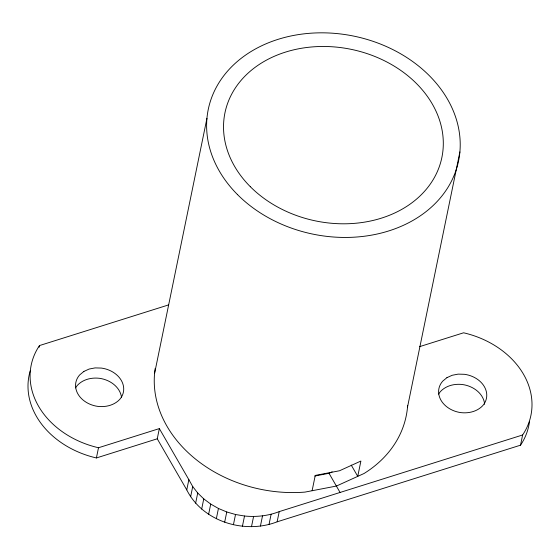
<?xml version="1.0" encoding="UTF-8"?>
<svg xmlns="http://www.w3.org/2000/svg" width="560" height="560" viewBox="0 0 560 560"><rect width="100%" height="100%" fill="white"/><g stroke="black" fill="none" stroke-linecap="round" stroke-linejoin="round"><path stroke-width="0.84" d="M39.123 347.27L39.473 345.569L168.672 304.885M98.504 447.748L159.348 428.589L157.255 438.795L96.404 457.954L98.504 447.748A85.183 67.396 11.6 0 1 39.473 345.569M154.574 373.485L206.941 118.349M529.473 421.68A85.183 67.396 11.6 0 1 520.527 445.179L277.13 521.822C244.853 534.408 202.636 521.752 186.767 489.888L188.867 479.682L159.348 428.589M190.624 496.762L192.724 486.556L188.867 479.682M195.629 503.209L197.722 493.003L192.724 486.556M201.67 509.089L203.763 498.883L197.722 493.003M208.628 514.276L210.721 504.077L203.763 498.883M216.349 518.672L218.442 508.466L210.721 504.077M224.672 522.172L226.765 511.966L218.442 508.466M233.429 524.706L235.522 514.5L226.765 511.966M242.431 526.225L244.524 516.019C256.242 517.188 268.219 515.893 279.223 511.616L522.62 434.98A85.183 67.396 11.6 0 0 463.596 332.794L419.419 346.703M251.489 526.694L253.582 516.488M260.414 526.106L262.514 515.9M269.024 524.468L271.117 514.262M277.13 521.822L279.223 511.616M312.109 490.728L315.252 475.426L339.528 470.757L360.892 461.055L357.749 476.364L351.239 465.094M407.519 407.057L459.893 151.921M520.527 445.179L522.62 434.98M314.776 476.028L329.007 473.298L332.171 471.856M235.522 514.5L244.524 516.019M329.007 473.298L340.074 492.457M157.255 438.795L186.767 489.888M75.572 387.898A24.262 19.194 11.6 0 1 77.616 385.098C83.167 379.33 91.511 377.398 99.274 378.28A24.262 19.194 11.6 0 1 121.492 397.25M407.659 405.37A127.771 101.094 11.6 0 1 364.028 473.508L336.385 486.066L304.969 492.1A127.771 101.094 11.6 0 1 155.19 368.424M438.613 394.128A24.262 19.194 11.6 0 1 440.657 391.328C446.208 385.553 454.552 383.621 462.322 384.51A24.262 19.194 11.6 0 1 484.624 404.327M96.404 457.954A85.183 67.396 11.6 0 1 30.24 370.79M83.888 371.434L79.709 374.892A24.262 19.194 11.6 0 0 97.909 406.399C105.672 407.281 114.023 405.349 119.567 399.581A24.262 19.194 11.6 0 0 101.374 368.074L95.095 367.906L89.131 369.047L83.888 371.434M446.929 377.664L442.75 381.122A24.262 19.194 11.6 0 0 460.95 412.629C468.713 413.511 477.064 411.579 482.615 405.804A24.262 19.194 11.6 0 0 464.415 374.304L458.143 374.129L452.179 375.277L446.929 377.664M237.538 194.628A127.771 101.094 11.6 0 0 453.222 177.471A127.771 101.094 11.6 0 0 309.498 33.306A127.771 101.094 11.6 0 0 237.538 194.628M250.32 186.697A110.74 87.619 11.6 0 0 437.248 171.829A110.74 87.619 11.6 0 0 312.683 46.886A110.74 87.619 11.6 0 0 250.32 186.697"/></g></svg>
